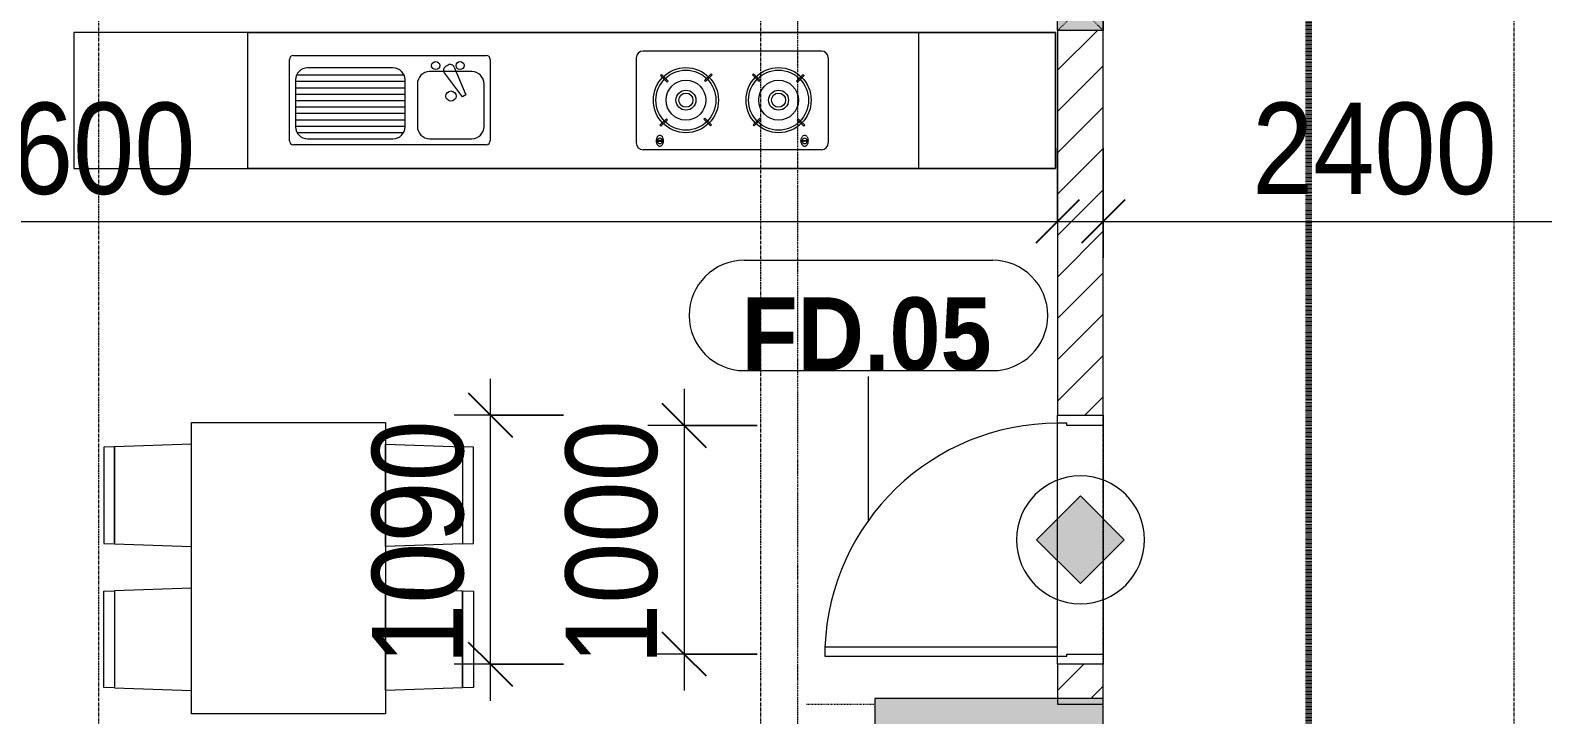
# Model space of a CAD drawing. Header units: millimetres. Extents: x 1591 to 239243, y -15958 to 82755.
# Drawn here: x 213751 to 220376, y 61841 to 64837 of the extents above; entities that cross this region are included whole.
import ezdxf

# ---------------------------------------------------------------- set-up
doc = ezdxf.new("R2010")
doc.units = ezdxf.units.MM
for name, pattern in [('1 NÉT CALL OUT', [6, 3, -3]), ('Dash 1_8_', [6.35, 3.175, -3.175]), ('Dash Dot 3_16_', [7.9375, 4.7625, -1.5875, 0, -1.5875]), ('Dash_2_', [6, 3, -3]), ('Grid Line', [22.225, 12.7, -3.175, 3.175, -3.175])]:
    doc.linetypes.add(name, pattern=pattern)
for name, color, linetype, lineweight in [('0-1', 250, 'Continuous', 5), ('A-ANNO-DIMS', 211, 'Continuous', 9), ('A-ANNO-DIMS-160', 211, 'Continuous', 9), ('A-ANNO-NOTE', 131, 'Continuous', 9), ('A-AREA', 32, 'Dash 1_8_', 9), ('A-DETL-3', 90, '1 NÉT CALL OUT', 100), ('A-DETL-GENF-2', 10, 'Continuous', 9), ('A-DOOR-3', 10, 'Continuous', 9), ('A-DOOR-FRAM-1', 10, 'Continuous', 9), ('A-DOOR-IDEN', 31, 'Continuous', 9), ('A-FLOR-2', 9, 'Continuous', 9), ('A-WALL', 113, 'Continuous', 9), ('A-WALL-3', 113, 'Continuous', 18), ('A-WALL-PATT-2', 111, 'Continuous', 9), ('G-ANNO-SYMB-1', 111, 'Dash Dot 3_16_', 18), ('I-FURN', 30, 'Continuous', 9), ('I-FURN-1', 254, 'Continuous', 9), ('S-COLS', 52, 'Continuous', 9), ('S-COLS-1', 52, 'Continuous', 5), ('S-COLS-2', 250, 'Continuous', 18), ('S-COLS-6', 52, 'Continuous', 18), ('S-COLS-HDLN', 52, 'Dash_2_', 9), ('S-GRID-1', 1, 'Grid Line', 9)]:
    doc.layers.add(name, color=color, linetype=linetype, lineweight=lineweight)
doc.styles.add('Arial_B_4', font='arialbd_0.ttf', dxfattribs={"width": 0.9, "height": 320})
doc.styles.add('UTM Avo', font='UTM Avo.ttf', dxfattribs={"width": 0.9, "height": 400})
doc.dimstyles.new('1_Dim_chi_tiet_2_5', dxfattribs={"dimscale": 304.8, "dimtxt": 399.720379, "dimasz": 0.629921, "dimexe": 0.524934, "dimexo": 0.0625, "dimgap": 0.052493, "dimtad": 1, "dimdec": 0, "dimrnd": 5, "dimzin": 0, "dimdsep": 46, "dimtxsty": 'UTM Avo', "dimblk1": 'OBLIQUE', "dimblk2": 'OBLIQUE', "dimsah": 1, "dimcen": 0.09, "dimdle": 0.524934, "dimazin": 0, "dimtfac": 1, "dimtdec": 4, "dimtix": 1, "dimtmove": 0, "dimatfit": 3, "dimfxl": 1.049869, "dimfxlon": 1, "dimtvp": 1, "dimtolj": 1, "dimtzin": 0, "dimarcsym": 2})

# ---------------------------------------------------------------- blocks, each defined once
blk = doc.blocks.new('NCV_TKTC_KET CAU_rvt-1-TKCS_MB TẦNG 5')
at = {"layer": 'S-COLS-1'}
blk.add_hatch(color=256, dxfattribs=at).paths.add_polyline_path([(115760.3, 61561.9), (116252.6, 61561.9), (116252.6, 61586.9), (116452.6, 61586.9), (116452.6, 61911.9), (115452.6, 61911.9), (115452.6, 61561.9)])
at = {"layer": 'S-COLS-2'}
for p, q in [((116452.6, 61911.9), (115452.6, 61911.9)), ((115452.6, 61911.9), (115452.6, 61561.9)), ((116452.6, 61561.9), (116452.6, 61911.9))]:
    blk.add_line(p, q, dxfattribs=at)
blk = doc.blocks.new('HE BEP A - HE BEP A-V82-TKCS_MB TẦNG 5')
at = {"layer": 'I-FURN'}
for p, q in [((765.9, 605.3), (3.5, 605.3)), ((3.5, 605.3), (3.5, 11)), ((765.9, 11), (765.9, 605.3)), ((765.9, 605.3), (4303.5, 605.3)), ((765.9, 11), (765.9, 605.3)), ((3703.5, 605.3), (3703.5, 11)), ((4303.5, 605.3), (4303.5, 11)), ((948.4, 131.7), (948.4, 487.8)), ((965.9, 505.3), (1810.5, 505.3)), ((1828, 487.8), (1828, 131.7)), ((2467.5, 494.2), (2467.5, 122.2)), ((3279.1, 524.2), (2497.5, 524.2)), ((3309.1, 494.2), (3309.1, 122.2)), ((975, 397.7), (975, 193.3)), ((979.9, 419.9), (1450.3, 419.9)), ((1401.8, 451.1), (1028.4, 451.1)), ((1455.1, 193.3), (1455.1, 397.7)), ((1747.9, 434.2), (1562.5, 434.2)), ((1706.2, 324.4), (1627.3, 429.4)), ((1644.6, 463.3), (1632.2, 456.1)), ((1670.1, 454.1), (1721.6, 333.3)), ((2578, 421.2), (2573.6, 416.8)), ((2573.6, 416.8), (2602.8, 387.7)), ((2607.1, 392.1), (2578, 421.2)), ((2795.6, 424), (2766.5, 394.9)), ((2770.8, 390.5), (2800, 419.6)), ((2800, 419.6), (2795.6, 424)), ((2976.7, 419.6), (2981.1, 424)), ((3005.8, 390.5), (2976.7, 419.6)), ((2981.1, 424), (3010.2, 394.9)), ((3169.5, 392.1), (3198.6, 421.2)), ((3203, 416.8), (3173.9, 387.7)), ((3198.6, 421.2), (3203, 416.8)), ((975, 391.9), (1455.1, 391.9)), ((975, 363.9), (1455.1, 363.9)), ((975, 335.9), (1455.1, 335.9)), ((1509.1, 380.9), (1509.1, 194.2)), ((1721.6, 333.3), (1706.2, 324.4)), ((1801.3, 194.2), (1801.3, 380.9)), ((2602.8, 387.7), (2607.1, 392.1)), ((2766.5, 394.9), (2770.8, 390.5)), ((3010.2, 394.9), (3005.8, 390.5)), ((3173.9, 387.7), (3169.5, 392.1)), ((975, 307.9), (1455.1, 307.9)), ((975, 279.9), (1455.1, 279.9)), ((975, 251.9), (1455.1, 251.9)), ((975, 223.9), (1455.1, 223.9)), ((2570.9, 199.3), (2600, 228.4)), ((2575.3, 194.9), (2570.9, 199.3)), ((2604.4, 224), (2575.3, 194.9)), ((2600, 228.4), (2604.4, 224)), ((2763.7, 226.8), (2768.1, 231.2)), ((2792.8, 197.7), (2763.7, 226.8)), ((2768.1, 231.2), (2797.2, 202)), ((2797.2, 202), (2792.8, 197.7)), ((3008.5, 231.2), (2979.4, 202)), ((2979.4, 202), (2983.8, 197.7)), ((2983.8, 197.7), (3012.9, 226.8)), ((3012.9, 226.8), (3008.5, 231.2)), ((3176.6, 228.4), (3172.2, 224)), ((3172.2, 224), (3201.4, 194.9)), ((3205.8, 199.3), (3176.6, 228.4)), ((3201.4, 194.9), (3205.8, 199.3)), ((975, 195.9), (1455.1, 195.9)), ((981.5, 167.9), (1448.7, 167.9)), ((1028.4, 139.9), (1401.8, 139.9)), ((1562.5, 140.8), (1747.9, 140.8)), ((2555.1, 133.3), (2555.1, 129.3)), ((2587.6, 133.3), (2555.1, 133.3)), ((2587.6, 129.3), (2587.6, 133.3)), ((3189, 129.3), (3189, 133.3)), ((3189, 133.3), (3221.5, 133.3)), ((3221.5, 133.3), (3221.5, 129.3)), ((1810.5, 114.2), (965.9, 114.2)), ((3279.1, 92.2), (2497.5, 92.2)), ((2555.1, 129.3), (2587.6, 129.3)), ((3221.5, 129.3), (3189, 129.3)), ((3.5, 11), (765.9, 11)), ((4303.5, 11), (765.9, 11))]:
    blk.add_line(p, q, dxfattribs=at)
for centre, radius in [((1589.4, 460.9), 17.8), ((1696.1, 460.9), 17.8), ((2685.4, 309.4), 142.6), ((2685.4, 309.4), 131.3), ((3091.2, 309.4), 142.6), ((3091.2, 309.4), 131.3), ((1656.3, 327.5), 22.2), ((2685.4, 309.4), 87.2), ((2685.4, 309.4), 43.6), ((2685.4, 309.4), 30.9), ((3091.2, 309.4), 87.2), ((3091.2, 309.4), 43.6), ((3091.2, 309.4), 30.9)]:
    blk.add_circle(centre, radius, dxfattribs=at)
for centre, radius, start, end in [((965.9, 487.8), 17.5, 90, 180), ((1653.4, 447.9), 17.8, 20.53791, 119.9521), ((1810.5, 487.8), 17.5, 0, 90), ((2497.5, 494.2), 30, 90, 180), ((3279.1, 494.2), 30, 360, 90), ((1028.4, 397.7), 53.3, 90, 180), ((1401.8, 397.7), 53.3, 360, 90), ((1562.5, 380.9), 53.3, 90, 180), ((1641, 440.7), 17.8, 119.9521, 219.46175), ((1747.9, 380.9), 53.3, 360, 90), ((1028.4, 193.3), 53.3, 180, 270), ((1401.8, 193.3), 53.3, 270, 360), ((1562.5, 194.2), 53.3, 180, 270), ((1747.9, 194.2), 53.3, 270, 360), ((2588.6, 131.7), 33.5, 163.94189, 180), ((2580.1, 134.1), 24.7, 145.20397, 163.94189), ((2571.3, 131.3), 11.6, 9.9102, 170.0898), ((2574.8, 137.9), 18.1, 120.79762, 145.20397), ((2571.4, 143.6), 11.5, 90, 120.79762), ((2571.4, 143.6), 11.5, 59.20238, 90), ((2568, 137.9), 18.1, 34.79603, 59.20238), ((2562.6, 134.1), 24.7, 16.05811, 34.79603), ((2554.1, 131.7), 33.5, 0, 16.05811), ((3222.5, 131.7), 33.5, 163.94189, 180), ((3214, 134.1), 24.7, 145.20397, 163.94189), ((3208.7, 137.9), 18.1, 120.79762, 145.20397), ((3205.3, 131.3), 11.6, 9.9102, 170.0898), ((3205.3, 143.6), 11.5, 90, 120.79762), ((3205.3, 143.6), 11.5, 59.20238, 90), ((3201.9, 137.9), 18.1, 34.79603, 59.20238), ((3196.5, 134.1), 24.7, 16.05811, 34.79603), ((3188, 131.7), 33.5, 0, 16.05811), ((965.9, 131.7), 17.5, 180, 270), ((1810.5, 131.7), 17.5, 270, 360), ((2497.5, 122.2), 30, 180, 270), ((2588.6, 131.7), 33.5, 180, 196.05811), ((2580.1, 129.2), 24.7, 196.05811, 214.79603), ((2571.3, 131.3), 11.6, 189.71775, 350.28225), ((2574.8, 125.5), 18.1, 214.79603, 239.20238), ((2571.4, 119.8), 11.5, 239.20238, 270), ((2571.4, 119.8), 11.5, 270, 300.79762), ((2568, 125.5), 18.1, 300.79762, 325.20397), ((2562.6, 129.2), 24.7, 325.20397, 343.94189), ((2554.1, 131.7), 33.5, 343.94189, 0), ((3222.5, 131.7), 33.5, 180, 196.05811), ((3214, 129.2), 24.7, 196.05811, 214.79603), ((3208.7, 125.5), 18.1, 214.79603, 239.20238), ((3205.3, 131.3), 11.6, 189.71775, 350.28225), ((3205.3, 119.8), 11.5, 239.20238, 270), ((3205.3, 119.8), 11.5, 270, 300.79762), ((3201.9, 125.5), 18.1, 300.79762, 325.20397), ((3196.5, 129.2), 24.7, 325.20397, 343.94189), ((3188, 131.7), 33.5, 343.94189, 0), ((3279.1, 122.2), 30, 270, 360)]:
    blk.add_arc(centre, radius, start, end, dxfattribs=at)
at = {"layer": 'I-FURN-1'}
for p, q in [((4303.5, 605.3), (3.5, 605.3)), ((3.5, 605.3), (3.5, 11)), ((4303.5, 11), (4303.5, 605.3)), ((3.5, 11), (4303.5, 11))]:
    blk.add_line(p, q, dxfattribs=at)
blk = doc.blocks.new('RES_BAN AN 1 - RES_BAN AN 1-885813-TKCS_MB TẦNG 5')
at = {"layer": 'I-FURN-1'}
for p, q in [((-425, 1275), (425, 1275)), ((-425, 0), (-425, 1275)), ((425, 1275), (425, 0)), ((-761.9, 1168.8), (-809.6, 1167.2)), ((-809.6, 1167.2), (-809.6, 745.3)), ((-425, 1180), (-761.9, 1168.8)), ((-761.9, 1168.8), (-761.9, 743.8)), ((-761.9, 743.8), (-761.9, 1168.8)), ((-425, 732.5), (-425, 1180)), ((425, 1180), (761.9, 1168.8)), ((425, 732.5), (425, 1180)), ((761.9, 1168.8), (761.9, 743.8)), ((761.9, 1168.8), (761.9, 743.8)), ((809.6, 1167.2), (761.9, 1168.8)), ((809.6, 745.3), (809.6, 1167.2)), ((-809.6, 745.3), (-761.9, 743.8)), ((-761.9, 743.8), (-425, 732.5)), ((761.9, 743.8), (425, 732.5)), ((761.9, 743.8), (809.6, 745.3)), ((-809.6, 536.9), (-761.9, 538.5)), ((-809.6, 115.1), (-809.6, 536.9)), ((-425, 549.7), (-761.9, 538.5)), ((-761.9, 538.5), (-761.9, 113.5)), ((-761.9, 538.5), (-761.9, 113.5)), ((-425, 102.3), (-425, 549.7)), ((425, 549.7), (761.9, 538.5)), ((425, 102.3), (425, 549.7)), ((761.9, 538.5), (761.9, 113.5)), ((761.9, 538.5), (809.6, 536.9)), ((761.9, 113.5), (761.9, 538.5)), ((809.6, 536.9), (809.6, 115.1)), ((-761.9, 113.5), (-809.6, 115.1)), ((-761.9, 113.5), (-425, 102.3)), ((761.9, 113.5), (425, 102.3)), ((809.6, 115.1), (761.9, 113.5)), ((425, 0), (-425, 0))]:
    blk.add_line(p, q, dxfattribs=at)
blk = doc.blocks.new('NCV_TKTC_TANG 5_rvt-1-TKCS_MB TẦNG 5')
at = {"layer": 'A-FLOR-2'}
blk.add_line((116252.6, 62096.9), (116252.6, 63116.9), dxfattribs=at)
at = {"layer": 'I-FURN-1'}
for name, p in [('HE BEP A - HE BEP A-V82-TKCS_MB TẦNG 5', (111939.1, 64221.6)), ('RES_BAN AN 1 - RES_BAN AN 1-885813-TKCS_MB TẦNG 5', (112883.8, 61845.3))]:
    blk.add_blockref(name, p, dxfattribs=at)
blk = doc.blocks.new('G1_SOF - BO TRU - 200x200-3055084-TKCS_MB TẦNG 5')
at = {"layer": 'S-COLS'}
blk.add_hatch(color=256, dxfattribs=at).paths.add_polyline_path([(8.4, 100), (-100, 100), (-100, -100), (100, -100), (100, 100)])
at = {"layer": 'S-COLS-6'}
for p, q in [((-100, 100), (100, 100)), ((-100, -100), (-100, 100)), ((100, 100), (100, -100)), ((100, -100), (-100, -100))]:
    blk.add_line(p, q, dxfattribs=at)
at = {"layer": 'S-COLS-HDLN'}
for p, q in [((100, -100), (-100, 100)), ((-100, -100), (100, 100))]:
    blk.add_line(p, q, dxfattribs=at)
blk = doc.blocks.new('FD_05 - FD_05-1000x2200mm-835433-TKCS_MB TẦNG 5')
at = {"layer": 'A-DETL-GENF-2'}
for p, q in [((510, -100), (470, -100)), ((470, -100), (470, -1120)), ((510, -1120), (510, -100)), ((470, -1120), (510, -1120))]:
    blk.add_line(p, q, dxfattribs=at)
blk.add_arc((510, -100), 1020, 180, 267.75253, dxfattribs=at)
at = {"layer": 'A-DOOR-FRAM-1'}
for p, q in [((-545, 100), (-500, 100)), ((-545, -100), (-545, 100)), ((-500, 100), (-500, -60)), ((500, 100), (545, 100)), ((500, -60), (500, 100)), ((545, 100), (545, -100)), ((-500, -60), (-510, -60)), ((-510, -60), (-510, -100)), ((510, -60), (500, -60)), ((510, -100), (510, -60)), ((-510, -100), (-545, -100)), ((545, -100), (510, -100))]:
    blk.add_line(p, q, dxfattribs=at)
blk = doc.blocks.new('DIMBLOCK25-TKCS_MB TẦNG 5')
at = {"layer": 'A-ANNO-DIMS-160'}
for p, q in [((218451.4, 64320.6), (218451.4, 63840.6)), ((218451.4, 64000.6), (218451.4, 64320.6)), ((220851.3, 64320.6), (220851.3, 63840.6)), ((220851.3, 64000.6), (220851.3, 64320.6)), ((218291.4, 64000.6), (221011.3, 64000.6))]:
    blk.add_line(p, q, dxfattribs=at)
at = {"layer": 'A-ANNO-DIMS-160', "lineweight": 25}
for p, q in [((218451.4, 64000.6), (218547.4, 64096.6)), ((220851.3, 64000.6), (220947.3, 64096.6)), ((218451.4, 64000.6), (218355.4, 63904.6)), ((220851.3, 64000.6), (220755.3, 63904.6))]:
    blk.add_line(p, q, dxfattribs=at)
at = {"layer": 'A-ANNO-DIMS-160', "color": 0, "insert": (219103.6, 64520.3), "char_height": 400, "width": 1314.636, "attachment_point": 1, "line_spacing_factor": 1.110334, "style": 'UTM Avo'}
blk.add_mtext('2400', dxfattribs=at)
blk = doc.blocks.new('_Oblique')
at = {"color": 0, "linetype": 'ByBlock', "lineweight": -2}
blk.add_line((-0.5, -0.5), (0.5, 0.5), dxfattribs=at)
blk = doc.blocks.new('DIMBLOCK84-TKCS_MB TẦNG 5')
at = {"layer": 'A-ANNO-DIMS-160'}
for p, q in [((209651.4, 64320.6), (209651.4, 63840.6)), ((209651.4, 64000.6), (209651.4, 64320.6)), ((218251.4, 64320.6), (218251.4, 63840.6)), ((218251.4, 64000.6), (218251.4, 64320.6)), ((209491.4, 64000.6), (218411.4, 64000.6))]:
    blk.add_line(p, q, dxfattribs=at)
at = {"layer": 'A-ANNO-DIMS-160', "lineweight": 25}
for p, q in [((209651.4, 64000.6), (209747.4, 64096.6)), ((218251.4, 64000.6), (218347.4, 64096.6)), ((209651.4, 64000.6), (209555.4, 63904.6)), ((218251.4, 64000.6), (218155.4, 63904.6))]:
    blk.add_line(p, q, dxfattribs=at)
at = {"layer": 'A-ANNO-DIMS-160', "color": 0, "insert": (213403.6, 64520.3), "char_height": 400, "width": 1314.636, "attachment_point": 1, "line_spacing_factor": 1.110334, "style": 'UTM Avo'}
blk.add_mtext('8600', dxfattribs=at)
blk = doc.blocks.new('DIMBLOCK116-TKCS_MB TẦNG 5')
at = {"layer": 'A-ANNO-DIMS-160'}
for p, q in [((215767.5, 61901.9), (215767.5, 63311.9)), ((216087.5, 63151.9), (215607.5, 63151.9)), ((215767.5, 63151.9), (216087.5, 63151.9)), ((216087.5, 62061.9), (215607.5, 62061.9)), ((215767.5, 62061.9), (216087.5, 62061.9))]:
    blk.add_line(p, q, dxfattribs=at)
at = {"layer": 'A-ANNO-DIMS-160', "lineweight": 25}
for p, q in [((215767.5, 63151.9), (215671.5, 63247.9)), ((215767.5, 63151.9), (215863.5, 63055.9)), ((215767.5, 62061.9), (215671.5, 62157.9)), ((215767.5, 62061.9), (215863.5, 61965.9))]:
    blk.add_line(p, q, dxfattribs=at)
at = {"layer": 'A-ANNO-DIMS-160', "color": 0, "insert": (215247.9, 62059.2), "char_height": 400, "width": 1314.636, "attachment_point": 1, "rotation": 90, "line_spacing_factor": 1.110334, "style": 'UTM Avo'}
blk.add_mtext('1090', dxfattribs=at)
blk = doc.blocks.new('DIMBLOCK169-TKCS_MB TẦNG 5')
at = {"layer": 'A-ANNO-DIMS-160'}
for p, q in [((216615.8, 63266.9), (216615.8, 61946.9)), ((216935.8, 63106.9), (216455.8, 63106.9)), ((216615.8, 63106.9), (216935.8, 63106.9)), ((216935.8, 62106.9), (216455.8, 62106.9)), ((216615.8, 62106.9), (216935.8, 62106.9))]:
    blk.add_line(p, q, dxfattribs=at)
at = {"layer": 'A-ANNO-DIMS-160', "lineweight": 25}
for p, q in [((216615.8, 63106.9), (216519.8, 63202.9)), ((216615.8, 63106.9), (216711.8, 63010.9)), ((216615.8, 62106.9), (216519.8, 62202.9)), ((216615.8, 62106.9), (216711.8, 62010.9))]:
    blk.add_line(p, q, dxfattribs=at)
at = {"layer": 'A-ANNO-DIMS-160', "color": 0, "insert": (216096.1, 62059.2), "char_height": 400, "width": 1314.636, "attachment_point": 1, "rotation": 90, "line_spacing_factor": 1.110334, "style": 'UTM Avo'}
blk.add_mtext('1000', dxfattribs=at)
blk = doc.blocks.new('STN_Door Tag - STN_Door Tag-1788670-TKCS_MB TẦNG 5')
at = {"layer": 'A-DOOR-IDEN'}
for p, q in [((-3.37, 1.495), (3.431, 1.495)), ((-3.37, -1.524), (3.431, -1.524))]:
    blk.add_line(p, q, dxfattribs=at)
for centre, start, end in [((-3.37, -0.015), 90, 270), ((3.431, -0.015), 270, 90)]:
    blk.add_arc(centre, 1.509, start, end, dxfattribs=at)
blk = doc.blocks.new('HDNDCT_GHI CHÚ CỬA CHỐNG CHÁY EI30 - HDNDCT_GHI CHÚ CỬA CHỐNG CHÁY EI30-2461928-TKCS_MB TẦNG 5')
at = {"layer": 'A-ANNO-NOTE'}
blk.add_hatch(color=256, dxfattribs=at).paths.add_polyline_path([(-1.2, 0), (0, 1.2), (1.2, 0), (0, -1.2)])
for p, q in [((0, 1.2), (-1.2, 0)), ((1.2, 0), (0, 1.2)), ((-1.2, 0), (0, -1.2)), ((0, -1.2), (1.2, 0))]:
    blk.add_line(p, q, dxfattribs=at)
for start, end in [(360, 180), (180, 360)]:
    blk.add_arc((0, 0), 1.75, start, end, dxfattribs=at)

msp = doc.modelspace()

# ---------------------------------------------------------------- hatches: boundary and pattern name
at = {"layer": 'A-WALL-PATT-2'}
h = msp.add_hatch(dxfattribs=at)
h.set_pattern_fill('FP_1', color=256, style=0, pattern_type=2)
h.set_pattern_definition([(45, (101998.83, 0), (-90.50967, 90.50967), [])])
h.paths.add_polyline_path([(218422.8, 61911.9), (218451.4, 61911.9), (218451.4, 62061.9), (218251.4, 62061.9), (218251.4, 61911.9), (218291.4, 61911.9)])
h.paths.add_polyline_path([(218251.4, 63151.9), (218451.4, 63151.9), (218451.3, 69761.9), (218251.4, 69761.9), (218251.4, 65035.3), (218451.3, 65035.3), (218451.3, 64835.3), (218251.4, 64834.3), (218251.4, 63828.2)])

# ---------------------------------------------------------------- linework, layer by layer
at = {"layer": 'A-AREA'}
msp.add_line((217151.4, 61886.9), (217451.4, 61886.9), dxfattribs=at)
at = {"layer": 'A-DETL-3'}
msp.add_line((219351.4, 52256.9), (219351.4, 71435.3), dxfattribs=at)
at = {"layer": 'A-DOOR-IDEN'}
msp.add_line((217422.5, 62685.1), (217422.8, 63320.8), dxfattribs=at)
at = {"layer": 'A-WALL'}
for p, q in [((218251.4, 62096.9), (218251.4, 63116.9)), ((218451.4, 63106.9), (218451.4, 62106.9))]:
    msp.add_line(p, q, dxfattribs=at)
at = {"layer": 'A-WALL-3'}
for p, q in [((218451.4, 63151.9), (218451.4, 69761.9)), ((218251.4, 64835.3), (218251.4, 63151.9)), ((218251.4, 62061.9), (218251.4, 61886.9)), ((218451.4, 61886.9), (218451.4, 62061.9)), ((218251.4, 61886.9), (218451.4, 61886.9))]:
    msp.add_line(p, q, dxfattribs=at)
at = {"layer": 'G-ANNO-SYMB-1'}
msp.add_line((217111.4, 82373.8), (217111.4, 13547.9), dxfattribs=at)
at = {"layer": 'S-GRID-1'}
for p, q in [((214051.5, 19118.3), (214051.5, 76659.6)), ((216951.4, 19118.3), (216951.4, 76659.6)), ((218451.4, 19118.3), (218451.4, 76659.6)), ((220251.4, 19118.3), (220251.4, 76659.6))]:
    msp.add_line(p, q, dxfattribs=at)

# ---------------------------------------------------------------- block references
at = {"layer": '0-1'}
for name in ['NCV_TKTC_KET CAU_rvt-1-TKCS_MB TẦNG 5', 'NCV_TKTC_TANG 5_rvt-1-TKCS_MB TẦNG 5']:
    msp.add_blockref(name, (101998.8, 0), dxfattribs=at)
at = {"layer": 'A-ANNO-NOTE', "xscale": 160, "yscale": 160, "zscale": 160}
msp.add_blockref('HDNDCT_GHI CHÚ CỬA CHỐNG CHÁY EI30 - HDNDCT_GHI CHÚ CỬA CHỐNG CHÁY EI30-2461928-TKCS_MB TẦNG 5', (218351.5, 62606.9), dxfattribs=at)
at = {"layer": 'A-DOOR-3', "rotation": 269.9999999999999}
msp.add_blockref('FD_05 - FD_05-1000x2200mm-835433-TKCS_MB TẦNG 5', (218351.4, 62606.9), dxfattribs=at)
at = {"layer": 'A-DOOR-IDEN', "xscale": 159.9999999999999, "yscale": 159.9999999999999, "zscale": 159.9999999999999}
msp.add_blockref('STN_Door Tag - STN_Door Tag-1788670-TKCS_MB TẦNG 5', (217417.9, 63591.1), dxfattribs=at)
at = {"layer": 'S-COLS', "rotation": 180}
msp.add_blockref('G1_SOF - BO TRU - 200x200-3055084-TKCS_MB TẦNG 5', (218351.3, 64935.3), dxfattribs=at)

# ---------------------------------------------------------------- texts
at = {"layer": 'A-DOOR-IDEN', "insert": (217414.7, 63505.7), "char_height": 320, "width": 1124.64, "attachment_point": 5, "line_spacing_factor": 0.936439, "style": 'Arial_B_4'}
msp.add_mtext('\\pt7.2,14.4,21.6,28.8,36,43.2,50.4,57.6,64.8,72,79.2,86.4,93.6,100.8,108,115.2,122.4,129.6,136.8,144,151.2,158.4,165.6,172.8,180,187.2,194.4,201.6,208.8,216,223.2,230.4;FD.05', dxfattribs=at)

# ---------------------------------------------------------------- dimensions: what is measured, and where the dimension line sits
at = {"layer": 'A-ANNO-DIMS'}
for base, p1, p2, override, picture, middle in [((218251.4, 64000.6), (209651.4, 64320.6), (218251.4, 64320.6), {"dimpost": '<>', "dimfxl": 8600}, 'DIMBLOCK84-TKCS_MB TẦNG 5', (213951.4, 64223.6)), ((220851.3, 64000.6), (218451.4, 64320.6), (220851.3, 64320.6), {"dimpost": '<>', "dimfxl": 2399.928669}, 'DIMBLOCK25-TKCS_MB TẦNG 5', (219651.4, 64223.6))]:
    dim = msp.add_linear_dim(base=base, p1=p1, p2=p2, dimstyle='1_Dim_chi_tiet_2_5', override=override, dxfattribs=at)
    dim.commit()
    dim.dimension.update_dxf_attribs({"geometry": picture, "text_midpoint": middle})
for base, p1, p2, override, picture, middle in [((215767.5, 63151.9), (216087.5, 62061.9), (216087.5, 63151.9), {"dimpost": '<>', "dimfxl": 1090}, 'DIMBLOCK116-TKCS_MB TẦNG 5', (215544.5, 62606.9)), ((216615.8, 62106.9), (216935.8, 63106.9), (216935.8, 62106.9), {"dimpost": '<>', "dimfxl": 1000}, 'DIMBLOCK169-TKCS_MB TẦNG 5', (216392.8, 62606.9))]:
    dim = msp.add_linear_dim(base=base, p1=p1, p2=p2, angle=90, dimstyle='1_Dim_chi_tiet_2_5', override=override, dxfattribs=at)
    dim.commit()
    dim.dimension.update_dxf_attribs({"geometry": picture, "text_midpoint": middle})

doc.saveas('drawing.dxf')
